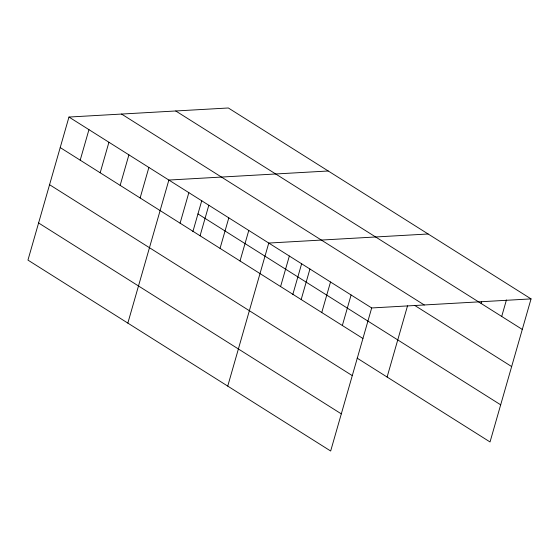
<?xml version="1.0" encoding="UTF-8"?>
<svg xmlns="http://www.w3.org/2000/svg" width="559" height="559" viewBox="0 0 559 559"><rect width="100%" height="100%" fill="white"/><g stroke="black" fill="none" stroke-linecap="round" stroke-linejoin="round"><path stroke-width="0.84" d="M531.05 298.897L228.338 107.985L68.967 117.048L27.95 260.103L330.662 451.015L371.686 307.96L531.05 298.897L490.033 441.952L357.138 358.137M80.196 160.181L88.951 129.653M100.173 172.78L108.928 142.252M120.15 185.378L128.905 154.85M140.134 197.977L148.883 167.448M127.843 323.102L168.867 180.054L328.231 170.991M180.089 223.181L188.844 192.652M192.869 231.664L201.778 200.597M200.066 235.779L208.821 205.251M220.05 248.378L228.806 217.849M240.028 260.983L248.783 230.448M227.744 386.101L268.76 243.053L428.124 233.99M280.59 286.564L289.345 256.036M292.769 294.663L301.678 263.603M301.175 299.547L309.931 269.012M321.76 312.523L330.516 281.995M342.346 325.506L351.101 294.977M387.108 377.039L407.532 305.808M481.124 303.467L481.599 301.811M501.709 316.443L506.44 299.945M175.743 110.975L522.295 329.426M121.562 114.057L424.274 304.969M414.61 305.361L511.646 366.557M68.967 117.048L371.686 307.96M197.963 213.908L500.675 404.821M60.218 147.576L362.931 338.488M49.569 184.715L352.282 375.62M38.599 222.971L341.311 413.877"/></g></svg>
